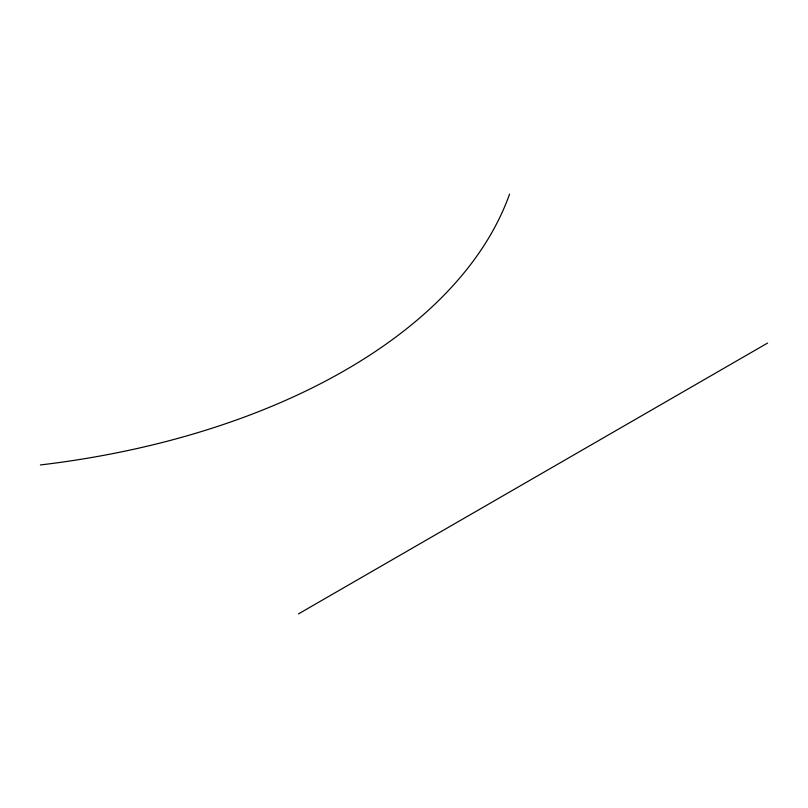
<?xml version="1.0" encoding="UTF-8"?>
<svg xmlns="http://www.w3.org/2000/svg" width="808" height="808" viewBox="0 0 808 808"><rect width="100%" height="100%" fill="white"/><g stroke="black" fill="none" stroke-linecap="round" stroke-linejoin="round"><path stroke-width="1.21" d="M298.435 613.918L767.6 343.057M509.565 194.082A602.677 347.945 0 0 1 40.4 464.943"/></g></svg>
